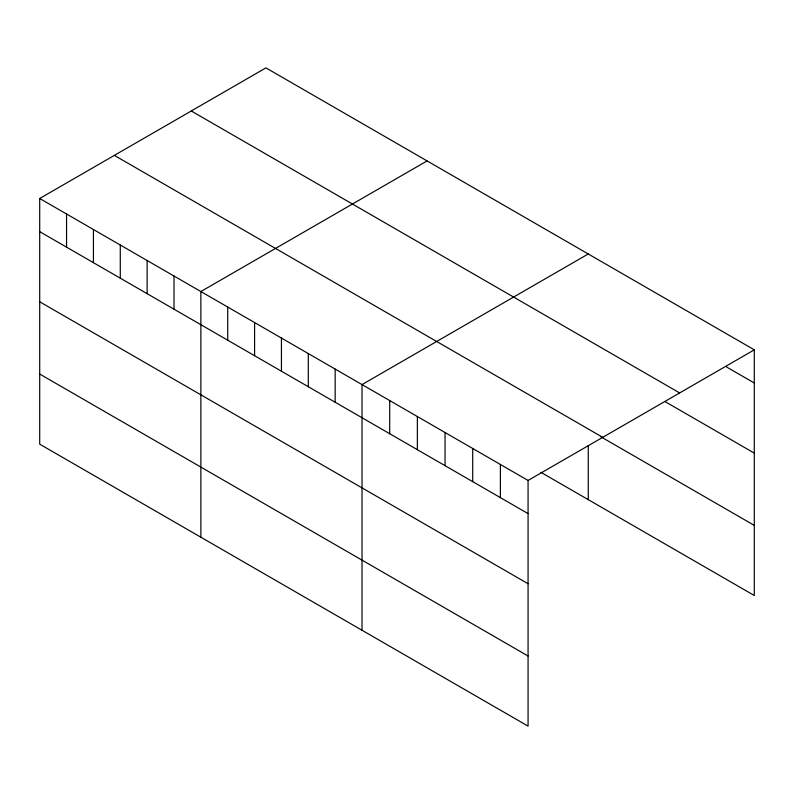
<?xml version="1.0" encoding="UTF-8"?>
<svg xmlns="http://www.w3.org/2000/svg" width="794" height="794" viewBox="0 0 794 794"><rect width="100%" height="100%" fill="white"/><g stroke="black" fill="none" stroke-linecap="round" stroke-linejoin="round"><path stroke-width="1.19" d="M39.7 198.49L528.07 480.449L528.07 726.123L39.7 444.164L39.7 198.49L265.93 67.877L754.3 349.836L754.3 595.51L540.982 472.351M427.093 160.924L200.862 291.537L200.862 537.21M588.255 253.971L362.024 384.584L362.024 630.257M528.07 480.449L754.3 349.836M726.629 367.017L754.3 382.996M191.275 110.981L679.644 392.931M664.896 401.506L754.3 453.126M114.356 155.386L602.725 437.345M601.028 436.889L754.3 525.38M39.7 231.65L528.07 513.609M39.7 301.78L528.07 583.739M39.7 374.034L528.07 655.993M588.255 445.513L588.255 499.644M500.389 464.47L500.389 497.63M472.718 448.491L472.718 481.65M445.047 432.512L445.047 465.671M417.366 416.532L417.366 449.692M389.695 400.563L389.695 433.723M335.167 369.071L335.167 402.23M308.3 353.568L308.3 386.728M281.443 338.055L281.443 371.215M254.586 322.553L254.586 355.712M227.719 307.04L227.719 340.199M174.005 276.024L174.005 309.184M147.138 260.521L147.138 293.681M120.281 245.009L120.281 278.178M93.424 229.506L93.424 262.665M66.557 213.993L66.557 247.162"/></g></svg>
